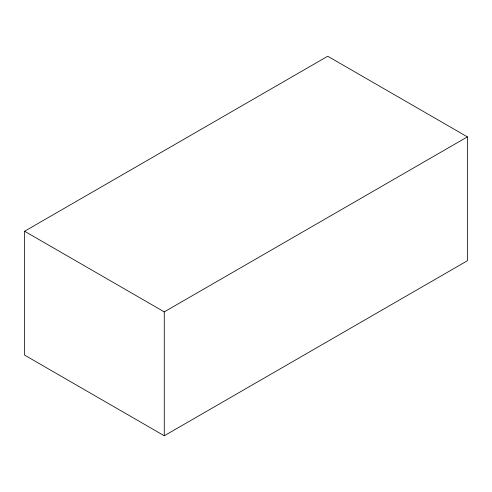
<?xml version="1.0" encoding="UTF-8"?>
<svg xmlns="http://www.w3.org/2000/svg" width="492" height="492" viewBox="0 0 492 492"><rect width="100%" height="100%" fill="white"/><g stroke="black" fill="none" stroke-linecap="round" stroke-linejoin="round"><path stroke-width="0.74" d="M24.6 231.246L327.727 56.236L467.4 136.874L467.4 260.754L164.273 435.764L24.6 355.126L24.6 231.246L164.273 311.885L467.4 136.874M164.273 311.885L164.273 435.764"/></g></svg>
